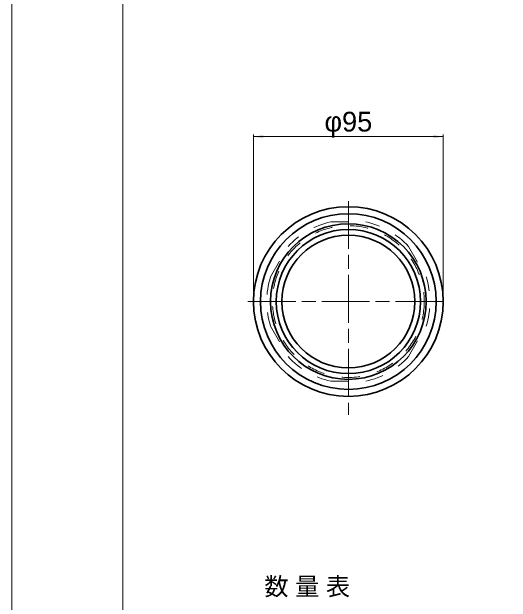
# Model space of a CAD drawing. Units: millimetres at full size, sheet at 1:2; details may follow other scales. Extents: x 1986 to 3668, y 918 to 2106.
# Drawn here: x 1986 to 2236, y 1204.6 to 1500.2 of the extents above; entities that cross this region are included whole.
import ezdxf
from ezdxf.enums import TextEntityAlignment as Align

# ---------------------------------------------------------------- set-up
doc = ezdxf.new("R2010")
doc.units = ezdxf.units.MM
doc.header["$LTSCALE"] = 2
for name, pattern in [('CHAIN', [18.5, 12, -1.5, 3.5, -1.5]), ('DASHED_SPACED', [12, 6, -6]), ('USER1', [9, 4.5, -4.5])]:
    doc.linetypes.add(name, pattern=pattern)
for name, color, linetype, lineweight in [('1外形線', 7, 'Continuous', 35), ('3隠れ線', 2, 'DASHED_SPACED', 13), ('4中心線', 1, 'CHAIN', 15), ('6寸法線', 4, 'Continuous', 13), ('7 枠・タイトル', 7, 'Continuous', 13), ('8 数量表', 7, 'Continuous', 13), ('Defpoints_2', 7, 'Continuous', 13)]:
    doc.layers.add(name, color=color, linetype=linetype, lineweight=lineweight)
doc.styles.add('ＭＳ Ｐゴシック', font='')
doc.styles.get('ＭＳ Ｐゴシック').set_extended_font_data('MS PGothic')

# ---------------------------------------------------------------- blocks, each defined once
blk = doc.blocks.new('filled_arrow')
at = {"color": 0, "linetype": 'Continuous', "lineweight": -2}
blk.add_solid([(7.5, 1.25), (0, 0), (7.5, -1.25)], dxfattribs=at)

msp = doc.modelspace()

# ---------------------------------------------------------------- linework, layer by layer
at = {"layer": '1外形線'}
for radius in [47.5, 43.985, 38.95, 36.1, 33.25]:
    msp.add_circle((2154.513, 1355.123), radius, dxfattribs=at)
at = {"layer": '3隠れ線', "linetype": 'USER1'}
for p, q in [((2145.754, 1395.023), (2163.272, 1395.023)), ((2115.579, 1367.487), (2124.338, 1382.657)), ((2184.688, 1382.657), (2193.447, 1367.487)), ((2115.579, 1342.757), (2124.338, 1327.587)), ((2184.688, 1327.587), (2193.447, 1342.757)), ((2145.754, 1315.222), (2163.272, 1315.222))]:
    msp.add_line(p, q, dxfattribs=at)
msp.add_circle((2154.513, 1355.123), 38, dxfattribs=at)
for start, end in [(102.38088, 137.61918), (42.3808, 77.61909), (162.38079, 197.61918), (342.38081, 17.61919), (222.38079, 257.61909), (282.38088, 317.61918)]:
    msp.add_arc((2154.513, 1355.123), 40.85, start, end, dxfattribs=at)
at = {"layer": '4中心線'}
for p, q in [((2154.513, 1405.473), (2154.513, 1298.485)), ((2104.163, 1355.123), (2204.863, 1355.123))]:
    msp.add_line(p, q, dxfattribs=at)
at = {"layer": '6寸法線'}
for p, q in [((2107.013, 1355.185), (2107.013, 1438.695)), ((2107.013, 1437.695), (2202.013, 1437.695)), ((2202.013, 1355.185), (2202.013, 1438.695))]:
    msp.add_line(p, q, dxfattribs=at)
at = {"layer": '7 枠・タイトル'}
msp.add_line((2041.671, 955.252), (2041.671, 2068.805), dxfattribs=at)
at = {"layer": 'Defpoints_2'}
msp.add_lwpolyline([(1986.019, 918.029), (3668.019, 918.029), (3668.019, 2106.029), (1986.019, 2106.029)], close=True, dxfattribs=at)

# ---------------------------------------------------------------- block references
at = {"layer": '6寸法線', "xscale": 0.667, "yscale": 0.667}
msp.add_blockref('filled_arrow', (2107.013, 1437.695), dxfattribs=at)
at = {"layer": '6寸法線', "xscale": 0.667, "yscale": 0.667, "rotation": 180}
msp.add_blockref('filled_arrow', (2202.013, 1437.695), dxfattribs=at)

# ---------------------------------------------------------------- texts
at = {"layer": '6寸法線', "style": 'ＭＳ Ｐゴシック', "width": 1.05}
msp.add_text('φ95', height=9.897, dxfattribs=at).set_placement((2154.513, 1445.201), align=Align.MIDDLE_CENTER)
at = {"layer": '8 数量表', "style": 'ＭＳ Ｐゴシック'}
msp.add_text('数 量 表', height=8.908, dxfattribs=at).set_placement((2112.427, 1205.333), align=Align.BOTTOM_LEFT)

doc.saveas('drawing.dxf')
